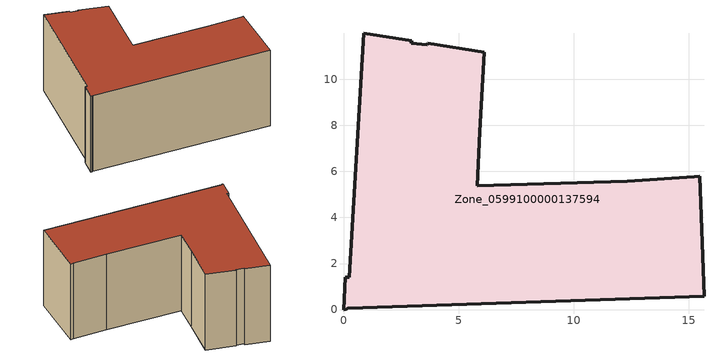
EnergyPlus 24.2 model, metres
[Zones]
Zone_0599100000137594
 floor ground (C_G): 0.09,1.4 0.26,1.41 0.88,12 2.96,11.68 2.95,11.58 3.65,11.5 3.65,11.57 6.12,11.19 5.92,7.72 5.82,5.37 12.32,5.58 15.23,5.76 15.47,5.8 15.66,0.58 0.18,0.06 0.12,0.01 0,0 z0.4
 wall outside (C_F): 0,0 0.12,0.01 0.18,0.06 15.66,0.58 15.47,5.8 15.23,5.76 12.32,5.58 5.82,5.37 5.92,7.72 6.12,11.19 3.65,11.57 3.65,11.5 2.95,11.58 2.96,11.68 0.88,12 0.26,1.41 0.09,1.4 0,0 z0.4:7.69
 roof outside (C_R): 0.26,1.41 0.09,1.4 0,0 0.12,0.01 0.18,0.06 15.66,0.58 15.47,5.8 15.23,5.76 12.32,5.58 5.82,5.37 5.92,7.72 6.12,11.19 3.65,11.57 3.65,11.5 2.95,11.58 2.96,11.68 0.88,12 z7.69
[BUILDING]
Pand.0599100000137594: North Axis=0; Terrain=City; Loads Convergence Tolerance Value=0.04; Temperature Convergence Tolerance Value=0.4; Solar Distribution=FullExterior; Maximum Number of Warmup Days=25; Minimum Number of Warmup Days=1
[Site:Location]
Rotterdam.The.Hague.AP_ZH_NLD Design_Conditions: Latitude=51.96; Longitude=4.45; Time Zone=1; Elevation=-4.5
[SITE:GROUNDTEMPERATURE:BUILDINGSURFACE]
18, 18, 18, 18, 18, 18, 18, 18, 18, 18, 18, 18
[MATERIAL] Thermal Absorptance=0.9; Solar Absorptance=0.7; Visible Absorptance=0.7
Name | Roughness | Thickness | Conductivity | Density | Specific Heat
G.D.1965 | MediumSmooth | 0.15 | 1 | 540 | 1210
F.D.1965 | Rough | 0.3 | 0.857143 | 1920 | 840
R.D.1965 | MediumRough | 0.2 | 0.08 | 1500 | 1000
[CONSTRUCTION]
C_G: G.D.1965
C_F: F.D.1965
C_R: R.D.1965
[ZONE]
Zone_0599100000137594: Type=1; Multiplier=1; Ceiling Height=Autocalculate; Volume=Autocalculate; Floor Area=autocalculate; Part of Total Floor Area=Yes
[ZONEINFILTRATION:DESIGNFLOWRATE]
Infil_Zone_0599100000137594: Zone or ZoneList or Space or SpaceList=Zone_0599100000137594; Schedule=AlwaysOn; Design Flow Rate Calculation Method=Flow/Area; Flow Rate per Floor Area=0.0042; Constant Term Coefficient=1; Temperature Term Coefficient=0; Velocity Term Coefficient=0; Velocity Squared Term Coefficient=0
[HVACTEMPLATE:ZONE:IDEALLOADSAIRSYSTEM]
Zone_0599100000137594: Maximum Heating Supply Air Temperature=50; Minimum Cooling Supply Air Temperature=13; Maximum Heating Supply Air Humidity Ratio=0.0156; Minimum Cooling Supply Air Humidity Ratio=0.0077; Heating Limit=NoLimit; Cooling Limit=NoLimit; Dehumidification Control Type=ConstantSensibleHeatRatio; Cooling Sensible Heat Ratio=0.7; Dehumidification Setpoint=60; Humidification Control Type=None; Humidification Setpoint=30; Outdoor Air Method=None; Outdoor Air Flow Rate per Person=0.00944; Outdoor Air Flow Rate per Zone Floor Area=0; Outdoor Air Flow Rate per Zone=0; Demand Controlled Ventilation Type=None; Outdoor Air Economizer Type=NoEconomizer; Heat Recovery Type=None; Sensible Heat Recovery Effectiveness=0.7; Latent Heat Recovery Effectiveness=0.65
[ZONECONTROL:THERMOSTAT]
ThermostatControl_Zone_0599100000137594: Zone or ZoneList=Zone_0599100000137594; Control Type Schedule=DualSetpointControlType; Control 1=Thermostat_Zone_0599100000137594; Temperature Difference Between Cutout And Setpoint=0
[THERMOSTATSETPOINT:DUALSETPOINT]
Thermostat_Zone_0599100000137594: Heating Setpoint Temperature Schedule=HeatingSetpoint_Zone_0599100000137594; Cooling Setpoint Temperature Schedule=CoolingSetpoint_Zone_0599100000137594
[SCHEDULE:COMPACT]
HeatingSetpoint_Zone_0599100000137594: Through: 12/31, For: AllDays, Until: 24:00, 21
CoolingSetpoint_Zone_0599100000137594: Through: 12/31, For: AllDays, Until: 24:00, 24
DualSetpointControlType: Through: 12/31, For: AllDays, Until: 24:00, 4
AlwaysOn: Through: 12/31, For: AllDays, Until: 24:00, 1
